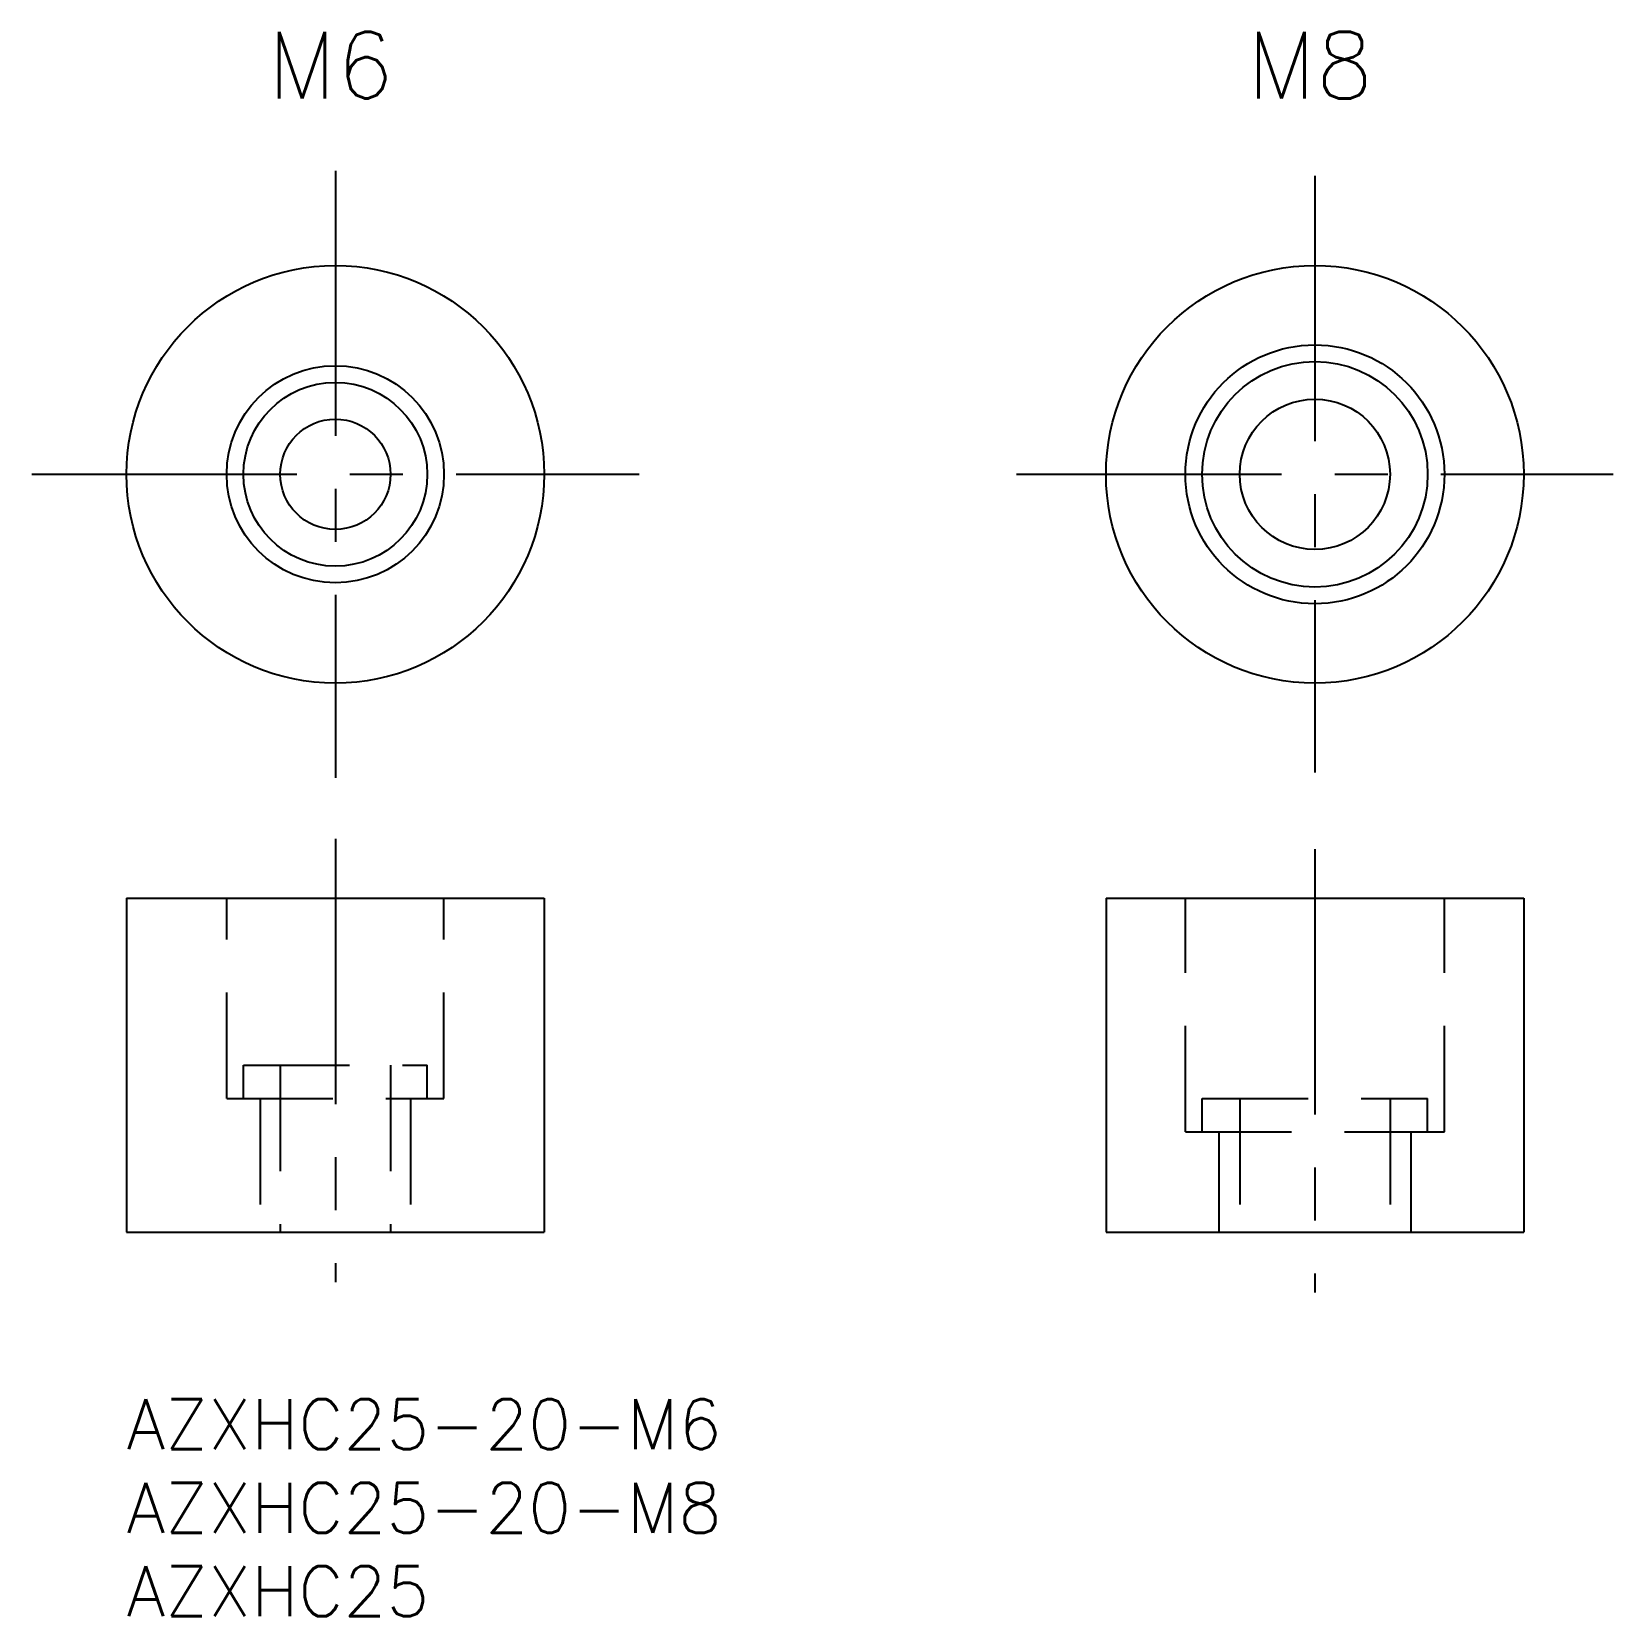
# Model space of a CAD drawing. Extents: x -5.7 to 89, y -13 to 81.9.
import ezdxf

# ---------------------------------------------------------------- set-up
doc = ezdxf.new("R2010")
doc.units = 0
doc.header["$LTSCALE"] = 0.5
doc.linetypes.add('CENTER', pattern=[50.8, 31.75, -6.35, 6.35, -6.35])
doc.linetypes.add('DASHED', pattern=[19.05, 12.7, -6.35])
for name, color, linetype in [('MSM_CENTER', 1, 'CENTER'), ('MSM_CONTINUOUS', 7, 'CONTINUOUS'), ('MSM_DASHED', 4, 'DASHED'), ('MSM_PART_NUMBER', 7, 'CONTINUOUS')]:
    doc.layers.add(name, color=color, linetype=linetype)
doc.styles.get("Standard").update_dxf_attribs({"font": 'txt.shx', "height": 1, "bigfont": 'bigfont.shx'})

# ---------------------------------------------------------------- blocks, each defined once
blk = doc.blocks.new('*U2')
at = {"layer": 'MSM_PART_NUMBER'}
blk.add_text('AZXHC25-20-M6', height=3, dxfattribs=at).set_placement((0, -3))
blk = doc.blocks.new('*U3')
at = {"layer": 'MSM_PART_NUMBER'}
blk.add_text('AZXHC25-20-M8', height=3, dxfattribs=at).set_placement((0, -8))
blk = doc.blocks.new('*U4')
at = {"layer": 'MSM_PART_NUMBER'}
blk.add_text('AZXHC25', height=3, dxfattribs=at).set_placement((0, -13))

msp = doc.modelspace()

# ---------------------------------------------------------------- linework, layer by layer
at = {"layer": 'MSM_CENTER'}
for p, q in [((12.5, 73.552), (12.5, 37.199)), ((71.132, 73.239), (71.132, 37.512)), ((-5.677, 55.375), (30.677, 55.375)), ((53.269, 55.375), (88.996, 55.375)), ((12.5, 33.541), (12.5, 7)), ((71.132, 32.925), (71.132, 6.384))]:
    msp.add_line(p, q, dxfattribs=at)
at = {"layer": 'MSM_CONTINUOUS'}
for p, q in [((0, 30), (25, 30)), ((0, 30), (0, 10)), ((25, 30), (25, 10)), ((58.632, 30), (83.632, 30)), ((58.632, 30), (58.632, 10)), ((83.632, 30), (83.632, 10)), ((0, 10), (25, 10)), ((58.632, 10), (83.632, 10))]:
    msp.add_line(p, q, dxfattribs=at)
for centre, radius in [((12.5, 55.375), 12.5), ((71.132, 55.375), 12.5), ((71.132, 55.375), 7.75), ((12.5, 55.375), 6.5), ((71.132, 55.375), 6.75), ((12.5, 55.375), 5.5), ((71.132, 55.375), 4.5), ((12.5, 55.375), 3.3)]:
    msp.add_circle(centre, radius, dxfattribs=at)
at = {"layer": 'MSM_DASHED'}
for p, q in [((6, 18), (6, 30)), ((19, 18), (19, 30)), ((63.382, 16), (63.382, 30)), ((78.882, 16), (78.882, 30)), ((7, 20), (18, 20)), ((7, 18), (7, 20)), ((9.2, 20), (9.2, 10)), ((15.8, 20), (15.8, 10)), ((18, 18), (18, 20)), ((6, 18), (19, 18)), ((8, 18), (8, 10)), ((17, 18), (17, 10)), ((64.382, 18), (77.882, 18)), ((64.382, 16), (64.382, 18)), ((66.632, 18), (66.632, 10)), ((75.632, 18), (75.632, 10)), ((77.882, 16), (77.882, 18)), ((63.382, 16), (78.882, 16)), ((65.382, 16), (65.382, 10)), ((76.882, 16), (76.882, 10))]:
    msp.add_line(p, q, dxfattribs=at)

# ---------------------------------------------------------------- block references
at = {"layer": 'MSM_CONTINUOUS'}
for name in ['*U2', '*U3', '*U4']:
    msp.add_blockref(name, (0, 0), dxfattribs=at)

# ---------------------------------------------------------------- texts
for s, p in [('M6', (8.45, 77.875)), ('M8', (67.082, 77.875))]:
    msp.add_text(s, height=4, dxfattribs=at).set_placement(p)

doc.saveas('drawing.dxf')
